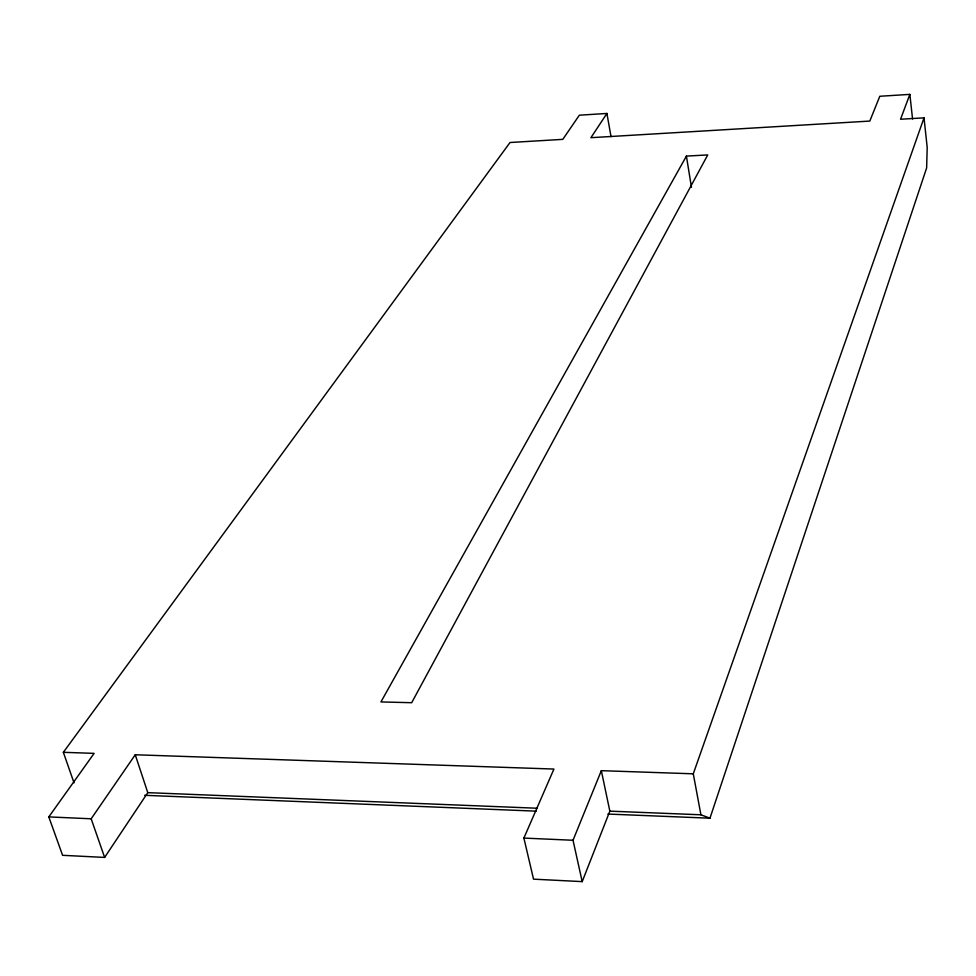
<?xml version="1.0" encoding="UTF-8"?>
<svg xmlns="http://www.w3.org/2000/svg" width="976" height="976" viewBox="0 0 976 976"><rect width="100%" height="100%" fill="white"/><g stroke="black" fill="none" stroke-linecap="round" stroke-linejoin="round"><path stroke-width="1.46" d="M607.877 814.057L709.967 818.193L926.639 167.909L927.2 147.413L924.016 117.852L900.555 119.243L909.852 94.379L879.803 96.27L869.811 121.073L590.919 137.689L606.901 113.46L579.354 115.192L562.798 139.361L510.021 142.508L63.355 752.313L74.017 782.85M709.967 818.193L700.914 814.789L693.277 773.809L924.016 117.852M63.355 752.313L94.135 753.362L48.8 816.9L62.586 855.305L104.627 857.428L91.171 818.791L135.249 754.765L553.929 769.051L523.892 838.079L533.53 879.156L582.196 881.621L609.841 811.141L601.338 770.674L693.277 773.809M582.196 881.621L573.022 840.263L601.338 770.674M686.409 156.111L380.933 701.939L411.689 702.708L707.746 154.916L686.409 156.111L691.459 187.282M104.627 857.428L147.779 792.646L135.249 754.765M147.779 792.646L537.032 808.226M609.841 811.141L700.914 814.789M144.655 795.306L536.251 811.154M48.8 816.9L91.171 818.791M523.892 838.079L573.022 840.263M606.901 113.46L611.037 136.677M909.852 94.379L912.56 118.962"/></g></svg>
